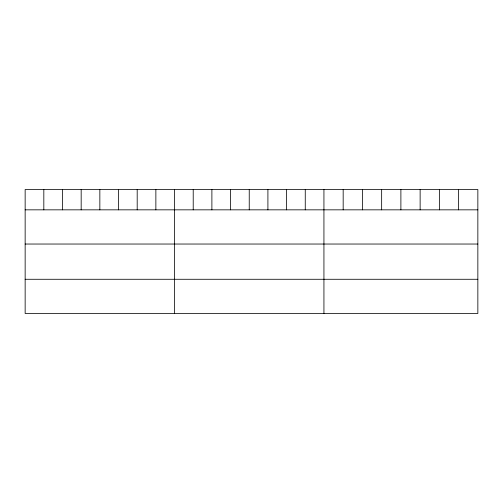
<?xml version="1.0" encoding="UTF-8"?>
<svg xmlns="http://www.w3.org/2000/svg" width="503" height="503" viewBox="0 0 503 503"><rect width="100%" height="100%" fill="white"/><g stroke="black" fill="none" stroke-linecap="round" stroke-linejoin="round"><path stroke-width="0.75" d="M477.85 209.839L477.85 313.476L25.15 313.476L25.15 189.524L477.85 189.524L477.85 209.839L25.15 209.839M25.15 244.037L477.85 244.037M25.15 279.278L477.85 279.278M458.61 189.524L458.61 209.839M439.37 189.524L439.37 209.839M420.131 189.524L420.131 209.839M400.891 189.524L400.891 209.839M381.651 189.524L381.651 209.839M362.411 189.524L362.411 209.839M343.172 189.524L343.172 209.839M323.932 189.524L323.932 313.476M305.258 189.524L305.258 209.839M286.584 189.524L286.584 209.839M267.91 189.524L267.91 209.839M249.237 189.524L249.237 209.839M230.563 189.524L230.563 209.839M211.889 189.524L211.889 209.839M193.215 189.524L193.215 209.839M174.541 189.524L174.541 313.476M155.867 189.524L155.867 209.839M137.193 189.524L137.193 209.839M118.519 189.524L118.519 209.839M99.846 189.524L99.846 209.839M81.172 189.524L81.172 209.839M62.498 189.524L62.498 209.839M43.824 189.524L43.824 209.839"/></g></svg>
